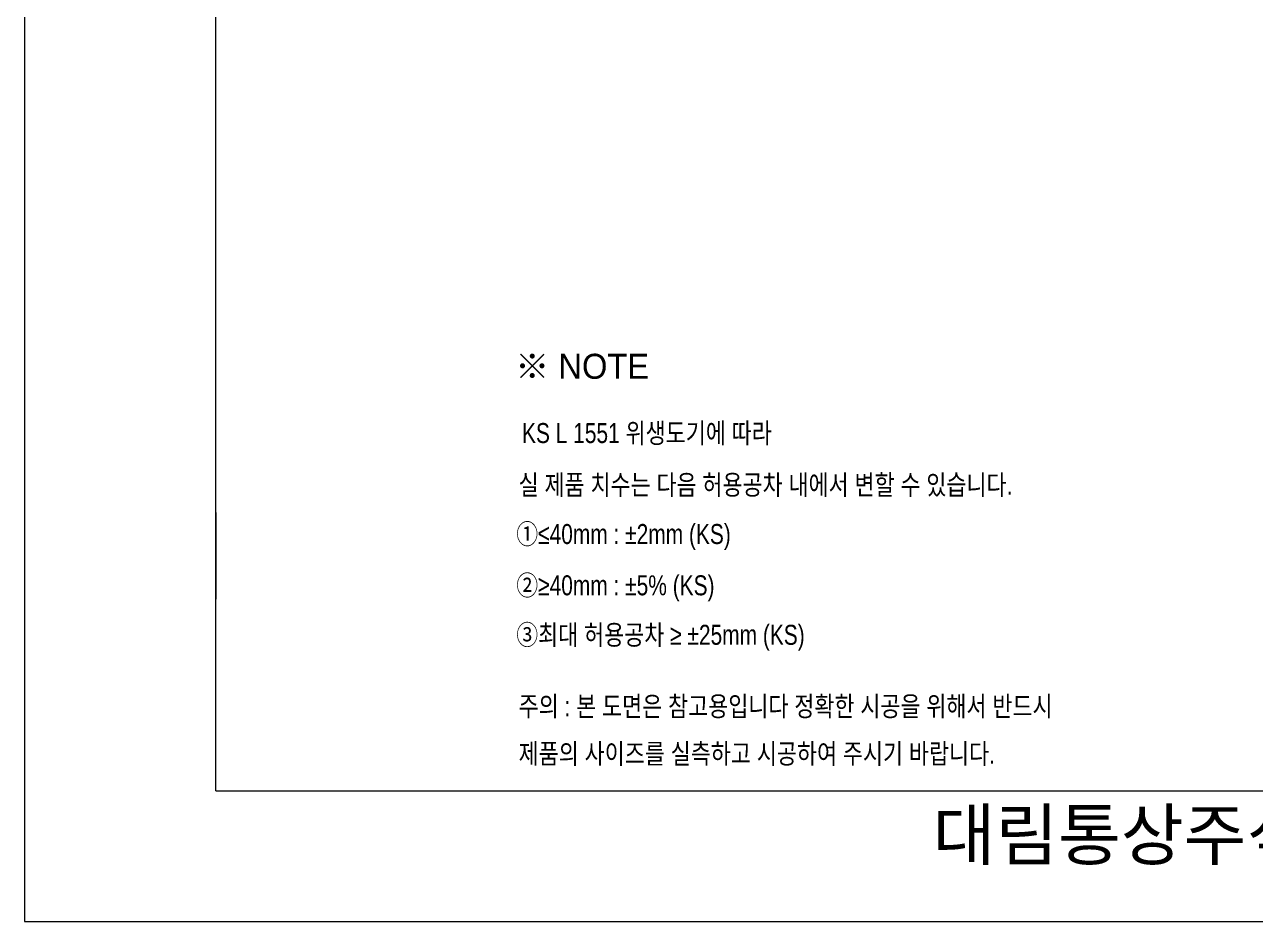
# Model space of a CAD drawing. Header units: millimetres. Extents: x 7014 to 9439, y -186 to 3244.
# Drawn here: x 7014 to 8245, y -186 to 711 of the extents above; entities that cross this region are included whole.
import ezdxf
from ezdxf.lldxf.tags import DXFTag

# ---------------------------------------------------------------- set-up
doc = ezdxf.new("R2010")
doc.units = ezdxf.units.MM
doc.header["$LTSCALE"] = 0.1
doc.layers.add('2', color=2, linetype='HIDDEN')
doc.layers.add('DIM', color=3, linetype='Continuous', lineweight=15)
doc.layers.add('YA', color=140, linetype='Continuous', lineweight=15)
doc.styles.add('MtXpl_', font='')
doc.styles.add('굴림', font='', dxfattribs={"height": 3.2})
doc.styles.add('스타일1', font='txt.shx', dxfattribs={"bigfont": 'ghs.shx'})
doc.styles.get('MtXpl_').set_extended_font_data('Gulim')
doc.styles.get('굴림').set_extended_font_data('Gulim')
tags = doc.linetypes.add('HIDDEN', pattern=[9.525, 6.35, -3.175]).pattern_tags.tags
tags[6:7] = [DXFTag(74, 4), DXFTag(75, 0), DXFTag(340, '0'), DXFTag(46, 1.0), DXFTag(50, 0.0), DXFTag(44, 0.0), DXFTag(45, 0.0)]
tags[4:5] = [DXFTag(74, 4), DXFTag(75, 0), DXFTag(340, '0'), DXFTag(46, 1.0), DXFTag(50, 0.0), DXFTag(44, 0.0), DXFTag(45, 0.0)]

msp = doc.modelspace()

# ---------------------------------------------------------------- linework, layer by layer
at = {"layer": 'YA', "color": 7}
for p, q in [((7205.2, -55.5), (7205.2, 2054.4)), ((7205.2, 223.1), (7205.2, 136.5)), ((7205.2, -55.5), (9281.2, -55.5))]:
    msp.add_line(p, q, dxfattribs=at)
at = {"layer": 'YA', "color": 0}
msp.add_lwpolyline([(7013.9, -185.9), (9439.4, -185.9), (9439.4, 3244.4), (7013.9, 3244.4)], close=True, dxfattribs=at)

# ---------------------------------------------------------------- texts
at = {"color": 3, "style": '굴림', "width": 0.8}
for s, p in [('KS L 1551 위생도기에 따라', (7511.5, 292.5)), ('실 제품 치수는 다음 허용공차 내에서 변할 수 있습니다.', (7508.1, 240.8)), ('①≤40mm : ±2mm (KS)', (7505.8, 191.5)), ('②≥40mm : ±5%%% (KS)', (7505.8, 140.2)), ('③최대 허용공차 ≥ ±25mm (KS)', (7505.8, 90.7))]:
    msp.add_text(s, height=20, dxfattribs=at).set_placement(p)
at = {"color": 1, "style": '굴림', "width": 0.8}
for s, p in [('주의 : 본 도면은 참고용입니다 정확한 시공을 위해서 반드시', (7508.1, 19.2)), ('제품의 사이즈를 실측하고 시공하여 주시기 바랍니다.', (7508.1, -28.2))]:
    msp.add_text(s, height=20, dxfattribs=at).set_placement(p)
at = {"layer": '2', "style": 'MtXpl_'}
msp.add_text('※ NOTE', height=25, dxfattribs=at).set_placement((7504.7, 356.8))
at = {"layer": 'DIM', "color": 0, "insert": (7795.2, -74.3), "char_height": 50, "width": 1090, "attachment_point": 1, "style": '스타일1'}
msp.add_mtext('{\\fGulim|b0|i0|c129|p50;       대림통상주식회사\\P}', dxfattribs=at)

doc.saveas('drawing.dxf')
